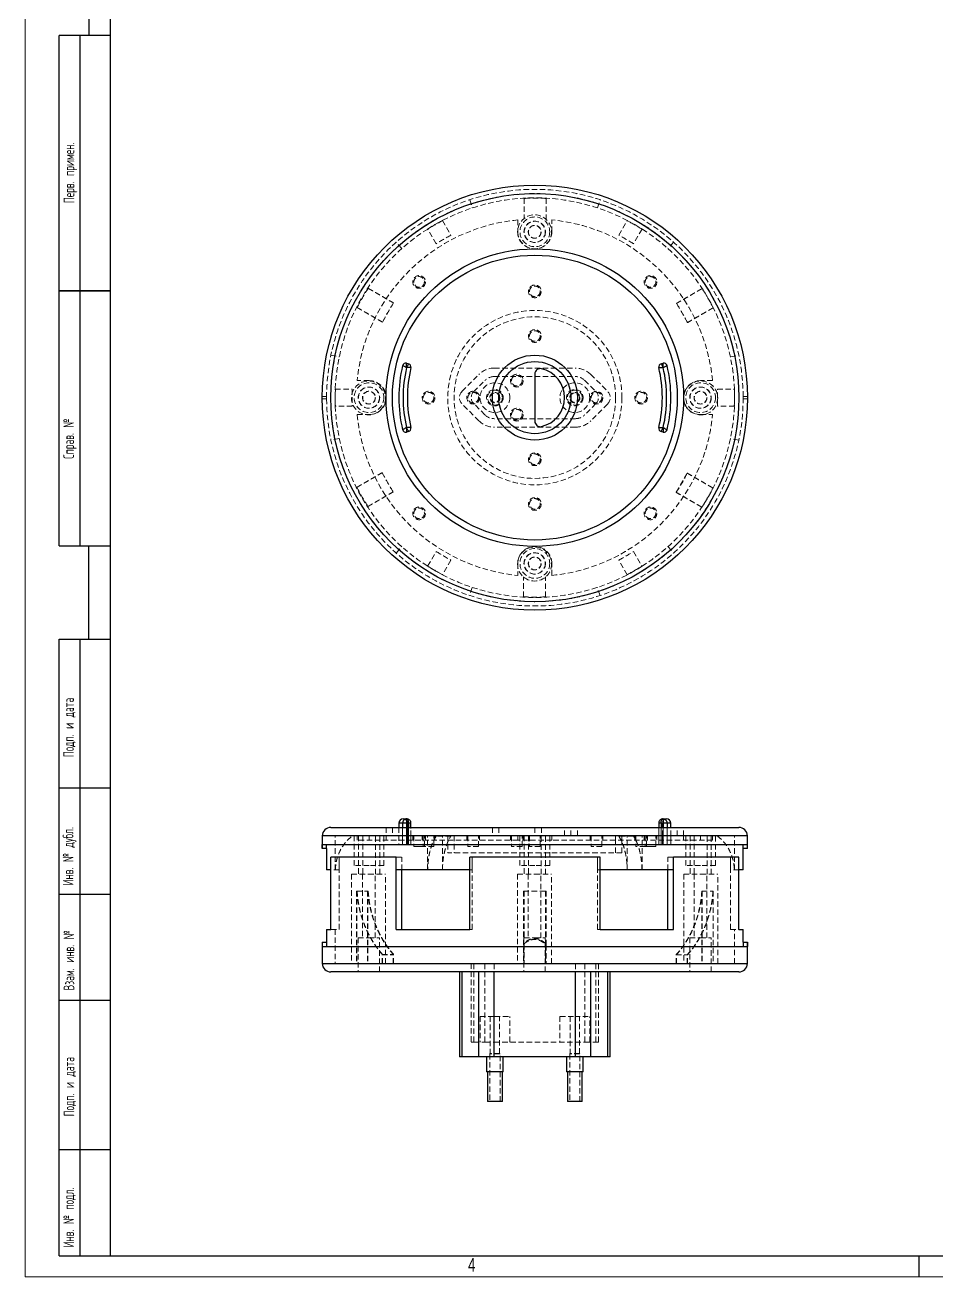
# Model space of a CAD drawing. Header units: millimetres. Extents: x 0 to 841, y 0 to 594.
# Drawn here: x 0 to 214.5, y 0 to 294.5 of the extents above; entities that cross this region are included whole.
import ezdxf

# ---------------------------------------------------------------- set-up
doc = ezdxf.new("R2010")
doc.units = ezdxf.units.MM
doc.linetypes.add('HIDDEN', pattern=[1.905, 1.27, -0.635])
doc.layers.add('ОСЕВЫЕ', color=7, linetype='Continuous')
doc.styles.add('SLDTEXTSTYLE1', font='TXT', dxfattribs={"width": 0.605, "bigfont": 'bigfont'})
doc.styles.add('SLDTEXTSTYLE4', font='TXT', dxfattribs={"width": 0.75})

msp = doc.modelspace()

# ---------------------------------------------------------------- linework, layer by layer
at = {"color": 7, "linetype": 'Continuous', "lineweight": 25}
for p, q in [((20, 589), (20, 5)), ((20, 589), (20, 5)), ((8, 172), (8, 292)), ((20, 292), (8, 292)), ((8, 172), (8, 292)), ((13, 172), (13, 292)), ((13, 172), (13, 292)), ((8, 232), (20, 232)), ((20, 232), (8, 232)), ((89.76, 214.94), (90.24, 214.81)), ((119.94, 212.42), (119.94, 201.28)), ((149.63, 214.81), (150.11, 214.94)), ((90.24, 198.89), (89.76, 198.76)), ((150.11, 198.76), (149.63, 198.89)), ((8, 172), (20, 172)), ((8, 5), (8, 150)), ((8, 150), (20, 150)), ((13, 5), (13, 150)), ((20, 115), (8, 115)), ((87.94, 106.76), (87.94, 105.76)), ((89.76, 106.76), (88.84, 106.76)), ((88.94, 107.76), (89.75, 107.76)), ((90.24, 106.76), (89.76, 106.76)), ((90.8, 105.76), (90.8, 106.76)), ((149.07, 106.76), (149.07, 105.76)), ((150.11, 106.76), (149.63, 106.76)), ((151.04, 106.76), (150.11, 106.76)), ((150.12, 107.76), (150.94, 107.76)), ((151.94, 105.76), (151.94, 106.76)), ((69.94, 103.76), (69.94, 100.76)), ((71.94, 105.76), (167.94, 105.76)), ((169.94, 100.76), (169.94, 103.76)), ((69.94, 100.76), (69.94, 101.76)), ((69.94, 101.76), (169.94, 101.76)), ((69.94, 100.76), (69.94, 100.76)), ((70.94, 100.76), (69.94, 100.76)), ((70.94, 100.76), (70.94, 101.76)), ((70.94, 100.76), (70.94, 95.76)), ((168.94, 100.76), (168.94, 101.76)), ((168.94, 95.76), (168.94, 100.76)), ((169.94, 100.76), (168.94, 100.76)), ((169.94, 100.76), (169.94, 101.76)), ((169.94, 100.76), (169.94, 100.76)), ((87.3, 98.76), (71.97, 98.76)), ((71.97, 95.76), (71.97, 98.76)), ((71.97, 81.76), (71.97, 98.76)), ((87.3, 95.76), (87.3, 98.76)), ((87.3, 81.76), (87.3, 98.76)), ((135.27, 98.76), (104.61, 98.76)), ((104.61, 95.76), (104.61, 98.76)), ((104.61, 81.76), (104.61, 98.76)), ((135.27, 95.76), (135.27, 98.76)), ((135.27, 81.76), (135.27, 98.76)), ((167.91, 98.76), (152.58, 98.76)), ((152.58, 95.76), (152.58, 98.76)), ((152.58, 81.76), (152.58, 98.76)), ((167.91, 95.76), (167.91, 98.76)), ((167.91, 81.76), (167.91, 98.76)), ((71.97, 95.76), (70.94, 95.76)), ((104.61, 95.76), (87.3, 95.76)), ((88.63, 81.76), (88.63, 95.76)), ((152.58, 95.76), (135.27, 95.76)), ((151.24, 81.76), (151.24, 95.76)), ((168.94, 95.76), (167.91, 95.76)), ((20, 90), (8, 90)), ((70.94, 81.76), (70.94, 78.76)), ((70.94, 81.76), (71.97, 81.76)), ((87.3, 81.76), (104.61, 81.76)), ((135.27, 81.76), (152.58, 81.76)), ((167.91, 81.76), (168.94, 81.76)), ((168.94, 78.76), (168.94, 81.76)), ((69.94, 78.76), (69.94, 73.76)), ((69.94, 78.76), (69.94, 78.76)), ((69.94, 78.76), (69.94, 77.76)), ((69.94, 78.76), (70.94, 78.76)), ((69.94, 77.76), (169.94, 77.76)), ((70.94, 78.76), (70.94, 77.76)), ((168.94, 78.76), (168.94, 77.76)), ((168.94, 78.76), (169.94, 78.76)), ((169.94, 73.76), (169.94, 78.76)), ((169.94, 78.76), (169.94, 77.76)), ((169.94, 78.76), (169.94, 78.76)), ((119.94, 71.76), (71.94, 71.76)), ((102.18, 71.76), (102.18, 51.76)), ((102.8, 51.76), (102.8, 71.76)), ((106.77, 51.76), (106.77, 71.76)), ((110.38, 51.76), (110.38, 71.76)), ((167.94, 71.76), (119.94, 71.76)), ((129.49, 51.76), (129.49, 71.76)), ((133.1, 51.76), (133.1, 71.76)), ((137.07, 51.76), (137.07, 71.76)), ((137.69, 51.76), (137.69, 71.76)), ((20, 65), (8, 65)), ((102.8, 51.76), (102.18, 51.76)), ((106.77, 51.76), (102.8, 51.76)), ((110.38, 51.76), (106.77, 51.76)), ((108.59, 51.76), (108.59, 48.26)), ((129.49, 51.76), (110.38, 51.76)), ((112.49, 48.26), (112.49, 51.76)), ((127.39, 51.76), (127.39, 48.26)), ((133.1, 51.76), (129.49, 51.76)), ((131.29, 48.26), (131.29, 51.76)), ((137.07, 51.76), (133.1, 51.76)), ((137.69, 51.76), (137.07, 51.76)), ((112.49, 48.26), (108.59, 48.26)), ((108.79, 48.26), (108.79, 41.26)), ((112.29, 41.26), (112.29, 48.26)), ((131.29, 48.26), (127.39, 48.26)), ((127.59, 48.26), (127.59, 41.26)), ((131.09, 41.26), (131.09, 48.26)), ((112.29, 41.26), (108.79, 41.26)), ((131.09, 41.26), (127.59, 41.26)), ((8, 30), (20, 30)), ((8, 5), (20, 5)), ((20, 5), (836, 5))]:
    msp.add_line(p, q, dxfattribs=at)
at = {"color": 7, "linetype": 'HIDDEN', "lineweight": 18}
for p, q in [((104.61, 253.39), (105.23, 251.49)), ((117.39, 253.78), (117.39, 253.71)), ((122.61, 253.77), (122.61, 253.71)), ((134.64, 251.49), (135.27, 253.39)), ((98.19, 248.52), (100.19, 245.05)), ((115.94, 248.66), (115.94, 245.85)), ((123.94, 245.85), (123.94, 248.66)), ((139.68, 245.05), (141.68, 248.52)), ((96.73, 243.05), (94.72, 246.52)), ((145.15, 246.52), (143.14, 243.05)), ((88.63, 241.9), (87.3, 243.4)), ((152.58, 243.4), (151.24, 241.9)), ((80.63, 232.62), (80.74, 232.56)), ((159.31, 232.52), (159.3, 232.51)), ((78.02, 228.11), (78.13, 228.05)), ((86.7, 229.12), (84.08, 224.61)), ((155.84, 224.5), (153.25, 229.02)), ((161.91, 228), (161.9, 227.99)), ((71.97, 216.84), (73.92, 216.44)), ((165.95, 216.44), (167.91, 216.84)), ((102.8, 208.34), (106.77, 212.31)), ((110.38, 213.8), (129.49, 213.8)), ((133.1, 212.31), (137.07, 208.34)), ((80.94, 210.85), (78.13, 210.85)), ((105.56, 208.26), (108.19, 210.89)), ((110.38, 211.8), (129.49, 211.8)), ((131.69, 210.89), (134.32, 208.26)), ((161.74, 210.85), (158.94, 210.85)), ((69.94, 207.1), (70.94, 207.1)), ((70.94, 206.6), (69.94, 206.6)), ((72.98, 208.85), (76.98, 208.85)), ((162.89, 208.85), (166.89, 208.85)), ((168.94, 207.1), (169.94, 207.1)), ((169.94, 206.6), (168.94, 206.6)), ((76.98, 204.85), (72.98, 204.85)), ((106.77, 201.39), (102.8, 205.36)), ((108.19, 202.81), (105.56, 205.44)), ((134.32, 205.44), (131.69, 202.81)), ((137.07, 205.36), (133.1, 201.39)), ((166.89, 204.85), (162.89, 204.85)), ((78.13, 202.85), (80.94, 202.85)), ((129.49, 201.9), (110.38, 201.9)), ((158.94, 202.85), (161.74, 202.85)), ((129.49, 199.9), (110.38, 199.9)), ((73.92, 197.26), (71.97, 196.86)), ((167.91, 196.86), (165.95, 197.26)), ((84.03, 189.2), (86.63, 184.68)), ((153.17, 184.58), (155.79, 189.09)), ((77.96, 185.7), (78.07, 185.76)), ((161.85, 185.59), (161.84, 185.59)), ((80.56, 181.18), (80.67, 181.24)), ((159.24, 181.08), (159.22, 181.08)), ((87.3, 170.3), (88.63, 171.8)), ((151.24, 171.8), (152.58, 170.3)), ((94.72, 167.18), (96.73, 170.65)), ((100.19, 168.65), (98.19, 165.18)), ((141.68, 165.18), (139.68, 168.65)), ((143.14, 170.65), (145.15, 167.18)), ((115.94, 167.85), (115.94, 165.04)), ((123.94, 165.04), (123.94, 167.85)), ((105.23, 162.21), (104.61, 160.31)), ((135.27, 160.31), (134.64, 162.21)), ((117.27, 159.93), (117.27, 160)), ((122.48, 159.92), (122.48, 159.98)), ((87.94, 106.76), (88.84, 106.76)), ((88.84, 106.76), (88.84, 101.76)), ((88.84, 106.76), (89.76, 106.76)), ((89.76, 106.76), (89.76, 101.76)), ((89.76, 106.76), (90.24, 106.76)), ((90.78, 106.76), (89.94, 106.76)), ((89.94, 106.76), (89.94, 101.76)), ((90.24, 106.76), (90.24, 101.76)), ((90.24, 106.76), (90.8, 106.76)), ((90.78, 106.76), (90.78, 101.76)), ((90.78, 106.76), (90.8, 106.76)), ((149.63, 106.76), (149.07, 106.76)), ((149.07, 106.76), (149.09, 106.76)), ((149.09, 106.76), (149.09, 101.76)), ((149.09, 106.76), (149.94, 106.76)), ((149.63, 106.76), (149.63, 101.76)), ((149.63, 106.76), (150.11, 106.76)), ((149.94, 101.76), (149.94, 106.76)), ((150.11, 106.76), (151.04, 106.76)), ((150.11, 106.76), (150.11, 101.76)), ((151.04, 106.76), (151.04, 101.76)), ((151.04, 106.76), (151.94, 106.76)), ((69.94, 103.76), (72.98, 103.76)), ((94.72, 103.76), (72.98, 103.76)), ((72.98, 95.76), (72.98, 103.76)), ((76.94, 103.76), (76.94, 103.72)), ((76.98, 103.72), (76.94, 103.72)), ((76.98, 103.72), (76.98, 103.76)), ((77.44, 103.76), (77.44, 96.76)), ((78.13, 103.76), (78.13, 102.76)), ((78.44, 103.76), (78.44, 96.76)), ((78.44, 103.76), (78.44, 94.76)), ((79.44, 103.76), (79.44, 94.76)), ((80.94, 103.76), (80.94, 102.76)), ((82.44, 94.76), (82.44, 103.76)), ((83.44, 96.76), (83.44, 103.76)), ((83.44, 94.76), (83.44, 103.76)), ((84.44, 96.76), (84.44, 103.76)), ((84.94, 105.76), (84.94, 103.76)), ((84.94, 105.76), (84.94, 103.76)), ((84.94, 102.76), (84.94, 103.76)), ((86.44, 105.76), (86.44, 103.76)), ((86.44, 105.76), (86.44, 103.76)), ((87.94, 105.76), (87.94, 101.76)), ((87.94, 105.76), (87.94, 103.76)), ((87.94, 103.76), (87.94, 102.76)), ((88.84, 103.76), (88.84, 105.76)), ((88.84, 105.76), (88.84, 101.76)), ((88.84, 102.76), (88.84, 103.76)), ((89.76, 103.76), (89.76, 105.76)), ((89.76, 105.76), (89.76, 101.76)), ((89.76, 102.76), (89.76, 103.76)), ((89.94, 105.76), (89.94, 103.76)), ((89.94, 103.76), (89.94, 102.76)), ((90.24, 103.76), (90.24, 105.76)), ((90.24, 105.76), (90.24, 101.76)), ((90.24, 102.76), (90.24, 103.76)), ((90.78, 103.76), (90.78, 105.76)), ((90.78, 102.76), (90.78, 103.76)), ((90.8, 101.76), (90.8, 105.76)), ((90.8, 103.76), (90.8, 105.76)), ((90.8, 102.76), (90.8, 103.76)), ((91.21, 103.76), (91.21, 102.76)), ((91.46, 103.76), (91.46, 101.26)), ((93.44, 103.76), (93.44, 102.76)), ((93.69, 103.76), (93.69, 101.26)), ((93.96, 101.26), (93.96, 103.76)), ((94.21, 102.76), (94.21, 103.76)), ((94.72, 103.76), (96.73, 103.76)), ((94.72, 95.76), (94.72, 103.76)), ((96.19, 101.26), (96.19, 103.76)), ((96.44, 102.76), (96.44, 103.76)), ((96.73, 103.72), (96.73, 103.76)), ((96.73, 103.76), (98.19, 103.76)), ((100.19, 103.72), (96.73, 103.72)), ((141.68, 103.76), (98.19, 103.76)), ((98.19, 95.76), (98.19, 103.76)), ((99.44, 103.76), (99.44, 99.76)), ((99.44, 103.76), (99.44, 102.76)), ((100.19, 103.72), (100.19, 103.76)), ((100.94, 103.76), (100.94, 99.76)), ((100.94, 103.76), (100.94, 102.76)), ((103.94, 103.76), (103.94, 102.76)), ((104.19, 103.76), (104.19, 101.26)), ((106.69, 101.26), (106.69, 103.76)), ((106.94, 102.76), (106.94, 103.76)), ((109.94, 105.76), (109.94, 103.76)), ((109.94, 105.76), (109.94, 103.76)), ((111.45, 105.76), (111.45, 103.76)), ((111.45, 105.76), (111.45, 103.76)), ((114.19, 103.76), (114.19, 102.76)), ((114.44, 103.76), (114.44, 101.26)), ((115.94, 103.76), (115.94, 102.76)), ((116.44, 103.76), (116.44, 96.76)), ((116.94, 101.26), (116.94, 103.76)), ((117.19, 102.76), (117.19, 103.76)), ((117.44, 103.76), (117.44, 96.76)), ((117.44, 103.76), (117.44, 94.76)), ((118.44, 103.76), (118.44, 94.76)), ((118.69, 103.76), (118.69, 101.26)), ((119.94, 105.76), (119.94, 103.76)), ((121.19, 101.26), (121.19, 103.76)), ((121.44, 94.76), (121.44, 103.76)), ((121.48, 105.76), (121.48, 103.76)), ((122.44, 96.76), (122.44, 103.76)), ((122.44, 94.76), (122.44, 103.76)), ((123.44, 96.76), (123.44, 103.76)), ((123.94, 103.76), (123.94, 102.76)), ((126.91, 103.76), (126.91, 105.76)), ((126.91, 103.76), (126.91, 105.76)), ((128.43, 103.76), (128.43, 105.76)), ((128.43, 103.76), (128.43, 105.76)), ((129.94, 103.76), (129.94, 105.76)), ((129.94, 103.76), (129.94, 105.76)), ((132.94, 103.76), (132.94, 102.76)), ((133.19, 103.76), (133.19, 101.26)), ((135.69, 101.26), (135.69, 103.76)), ((135.94, 102.76), (135.94, 103.76)), ((138.94, 99.76), (138.94, 103.76)), ((138.94, 102.76), (138.94, 103.76)), ((139.68, 103.72), (139.68, 103.76)), ((143.14, 103.72), (139.68, 103.72)), ((140.44, 99.76), (140.44, 103.76)), ((140.44, 102.76), (140.44, 103.76)), ((141.68, 95.76), (141.68, 103.76)), ((141.68, 103.76), (143.14, 103.76)), ((143.14, 103.76), (145.15, 103.76)), ((143.14, 103.72), (143.14, 103.76)), ((143.44, 103.76), (143.44, 102.76)), ((143.69, 103.76), (143.69, 101.26)), ((145.15, 95.76), (145.15, 103.76)), ((166.89, 103.76), (145.15, 103.76)), ((145.66, 103.76), (145.66, 102.76)), ((145.91, 103.76), (145.91, 101.26)), ((146.19, 101.26), (146.19, 103.76)), ((146.44, 102.76), (146.44, 103.76)), ((148.41, 101.26), (148.41, 103.76)), ((148.66, 102.76), (148.66, 103.76)), ((149.07, 105.76), (149.07, 101.76)), ((149.07, 105.76), (149.07, 103.76)), ((149.07, 103.76), (149.07, 102.76)), ((149.09, 103.76), (149.09, 105.76)), ((149.09, 102.76), (149.09, 103.76)), ((149.63, 103.76), (149.63, 105.76)), ((149.63, 105.76), (149.63, 101.76)), ((149.63, 102.76), (149.63, 103.76)), ((149.94, 103.76), (149.94, 105.76)), ((149.94, 102.76), (149.94, 103.76)), ((150.11, 103.76), (150.11, 105.76)), ((150.11, 105.76), (150.11, 101.76)), ((150.11, 102.76), (150.11, 103.76)), ((151.04, 103.76), (151.04, 105.76)), ((151.04, 105.76), (151.04, 101.76)), ((151.04, 102.76), (151.04, 103.76)), ((151.94, 101.76), (151.94, 105.76)), ((151.94, 103.76), (151.94, 105.76)), ((151.94, 102.76), (151.94, 103.76)), ((153.44, 103.76), (153.44, 105.76)), ((153.44, 103.76), (153.44, 105.76)), ((154.94, 103.76), (154.94, 105.76)), ((154.94, 103.76), (154.94, 105.76)), ((154.94, 103.76), (154.94, 102.76)), ((155.44, 103.76), (155.44, 96.76)), ((156.44, 103.76), (156.44, 96.76)), ((156.44, 103.76), (156.44, 94.76)), ((157.44, 103.76), (157.44, 94.76)), ((158.94, 103.76), (158.94, 102.76)), ((160.44, 94.76), (160.44, 103.76)), ((161.44, 96.76), (161.44, 103.76)), ((161.44, 94.76), (161.44, 103.76)), ((161.74, 103.76), (161.74, 102.76)), ((162.44, 96.76), (162.44, 103.76)), ((162.89, 103.72), (162.89, 103.76)), ((162.94, 103.72), (162.89, 103.72)), ((162.94, 103.72), (162.94, 103.76)), ((166.89, 95.76), (166.89, 103.76)), ((166.89, 103.76), (169.94, 103.76)), ((115.94, 102.76), (78.13, 102.76)), ((92.71, 101.26), (91.46, 101.26)), ((93.96, 101.26), (92.71, 101.26)), ((96.19, 101.26), (93.96, 101.26)), ((106.69, 101.26), (104.19, 101.26)), ((116.94, 101.26), (114.44, 101.26)), ((123.94, 102.76), (115.94, 102.76)), ((121.19, 101.26), (118.69, 101.26)), ((161.74, 102.76), (123.94, 102.76)), ((135.69, 101.26), (133.19, 101.26)), ((145.91, 101.26), (143.69, 101.26)), ((147.16, 101.26), (145.91, 101.26)), ((148.41, 101.26), (147.16, 101.26)), ((73.92, 95.76), (73.92, 98.76)), ((73.92, 81.76), (73.92, 98.76)), ((87.3, 98.76), (88.63, 98.76)), ((88.63, 95.76), (88.63, 98.76)), ((140.44, 99.76), (99.44, 99.76)), ((105.23, 95.76), (105.23, 98.76)), ((105.23, 81.76), (105.23, 98.76)), ((134.64, 95.76), (134.64, 98.76)), ((134.64, 81.76), (134.64, 98.76)), ((151.24, 98.76), (152.58, 98.76)), ((151.24, 95.76), (151.24, 98.76)), ((165.95, 95.76), (165.95, 98.76)), ((165.95, 81.76), (165.95, 98.76)), ((73.92, 95.76), (71.97, 95.76)), ((76.81, 94.76), (80.81, 94.76)), ((76.81, 94.76), (76.81, 73.76)), ((80.94, 96.76), (77.44, 96.76)), ((79.38, 94.76), (79.38, 79.76)), ((80.81, 94.76), (84.81, 94.76)), ((84.44, 96.76), (80.94, 96.76)), ((82.38, 79.76), (82.38, 94.76)), ((84.81, 73.76), (84.81, 94.76)), ((105.23, 95.76), (104.61, 95.76)), ((115.88, 94.76), (119.88, 94.76)), ((115.88, 94.76), (115.88, 73.76)), ((119.94, 96.76), (116.44, 96.76)), ((118.38, 94.76), (118.38, 79.76)), ((119.88, 94.76), (123.88, 94.76)), ((123.44, 96.76), (119.94, 96.76)), ((121.38, 79.76), (121.38, 94.76)), ((123.88, 73.76), (123.88, 94.76)), ((135.27, 95.76), (134.64, 95.76)), ((154.95, 94.76), (158.95, 94.76)), ((154.95, 94.76), (154.95, 73.76)), ((158.94, 96.76), (155.44, 96.76)), ((157.38, 94.76), (157.38, 79.76)), ((162.44, 96.76), (158.94, 96.76)), ((158.95, 94.76), (162.95, 94.76)), ((160.38, 79.76), (160.38, 94.76)), ((162.95, 73.76), (162.95, 94.76)), ((167.91, 95.76), (165.95, 95.76)), ((77.96, 90.76), (80.56, 90.76)), ((77.96, 90.76), (77.96, 73.76)), ((78.02, 90.76), (78.02, 73.76)), ((80.56, 90.76), (80.56, 73.76)), ((80.56, 90.76), (80.67, 90.76)), ((80.63, 90.76), (80.63, 73.76)), ((80.67, 90.76), (80.74, 90.76)), ((117.27, 90.76), (122.48, 90.76)), ((117.27, 90.76), (117.27, 73.76)), ((122.48, 90.76), (122.48, 73.76)), ((122.48, 90.76), (122.61, 90.76)), ((159.24, 90.76), (159.22, 90.76)), ((159.24, 90.76), (159.24, 73.76)), ((159.24, 90.76), (161.85, 90.76)), ((159.31, 90.76), (159.31, 73.76)), ((161.85, 90.76), (161.85, 73.76)), ((161.85, 90.76), (161.9, 90.76)), ((161.91, 90.76), (161.9, 90.76)), ((161.91, 90.76), (161.91, 73.76)), ((71.97, 81.76), (73.92, 81.76)), ((72.94, 81.76), (72.94, 73.76)), ((78.38, 79.76), (80.88, 79.76)), ((78.38, 79.76), (78.38, 71.76)), ((80.88, 79.76), (83.38, 79.76)), ((83.38, 71.76), (83.38, 79.76)), ((104.61, 81.76), (105.23, 81.76)), ((117.38, 79.76), (119.88, 79.76)), ((117.38, 79.76), (117.38, 71.76)), ((119.88, 79.76), (122.38, 79.76)), ((122.38, 71.76), (122.38, 79.76)), ((134.64, 81.76), (135.27, 81.76)), ((156.38, 79.76), (158.88, 79.76)), ((156.38, 79.76), (156.38, 71.76)), ((158.88, 79.76), (161.38, 79.76)), ((161.38, 71.76), (161.38, 79.76)), ((165.95, 81.76), (167.91, 81.76)), ((166.94, 73.76), (166.94, 81.76)), ((117.39, 78.32), (117.39, 73.76)), ((122.61, 78.06), (122.61, 73.76)), ((72.94, 73.76), (69.94, 73.76)), ((72.94, 73.76), (77.96, 73.76)), ((77.96, 73.76), (80.56, 73.76)), ((80.56, 73.76), (117.27, 73.76)), ((84.03, 75.89), (84.03, 75.76)), ((84.03, 73.76), (84.03, 75.76)), ((84.03, 75.76), (86.63, 75.76)), ((84.08, 75.89), (84.08, 75.76)), ((84.08, 73.76), (84.08, 75.76)), ((86.63, 75.89), (86.63, 75.76)), ((86.63, 73.76), (86.63, 75.76)), ((86.7, 75.76), (86.63, 75.76)), ((86.7, 75.89), (86.7, 75.76)), ((86.7, 73.76), (86.7, 75.76)), ((104.97, 73.76), (104.97, 55.26)), ((105.56, 55.26), (105.56, 73.76)), ((108.19, 55.26), (108.19, 73.76)), ((110.38, 55.26), (110.38, 73.76)), ((117.27, 73.76), (122.48, 73.76)), ((122.48, 73.76), (159.24, 73.76)), ((129.49, 55.26), (129.49, 73.76)), ((131.69, 55.26), (131.69, 73.76)), ((134.32, 55.26), (134.32, 73.76)), ((134.9, 55.26), (134.9, 73.76)), ((153.17, 75.79), (153.17, 75.76)), ((153.17, 73.76), (153.17, 75.76)), ((153.17, 75.76), (155.79, 75.76)), ((153.25, 75.79), (153.25, 75.76)), ((153.25, 73.76), (153.25, 75.76)), ((155.79, 75.78), (155.79, 75.76)), ((155.79, 73.76), (155.79, 75.76)), ((155.84, 75.76), (155.79, 75.76)), ((155.84, 75.78), (155.84, 75.76)), ((155.84, 73.76), (155.84, 75.76)), ((159.24, 73.76), (161.85, 73.76)), ((161.85, 73.76), (166.94, 73.76)), ((169.94, 73.76), (166.94, 73.76)), ((102.8, 51.76), (102.8, 71.76)), ((106.77, 51.76), (106.77, 71.76)), ((110.38, 51.76), (110.38, 71.76)), ((129.49, 51.76), (129.49, 71.76)), ((133.1, 51.76), (133.1, 71.76)), ((137.07, 51.76), (137.07, 71.76)), ((107.04, 61.26), (110.54, 61.26)), ((107.04, 61.26), (107.04, 55.26)), ((109.44, 61.26), (109.44, 52.56)), ((110.54, 61.26), (114.04, 61.26)), ((111.64, 52.56), (111.64, 61.26)), ((114.04, 55.26), (114.04, 61.26)), ((125.84, 61.26), (129.34, 61.26)), ((125.84, 61.26), (125.84, 55.26)), ((128.24, 61.26), (128.24, 52.56)), ((129.34, 61.26), (132.84, 61.26)), ((130.44, 52.56), (130.44, 61.26)), ((132.84, 55.26), (132.84, 61.26)), ((104.97, 55.26), (105.56, 55.26)), ((105.56, 55.26), (108.19, 55.26)), ((108.19, 55.26), (110.38, 55.26)), ((110.38, 55.26), (129.49, 55.26)), ((129.49, 55.26), (131.69, 55.26)), ((131.69, 55.26), (134.32, 55.26)), ((134.32, 55.26), (134.9, 55.26)), ((109.44, 52.56), (109.34, 52.46)), ((111.74, 52.46), (109.34, 52.46)), ((109.34, 52.46), (109.34, 41.26)), ((111.64, 52.56), (109.44, 52.56)), ((111.74, 52.46), (111.64, 52.56)), ((111.74, 41.26), (111.74, 52.46)), ((128.24, 52.56), (128.14, 52.46)), ((130.54, 52.46), (128.14, 52.46)), ((128.14, 52.46), (128.14, 41.26)), ((130.44, 52.56), (128.24, 52.56)), ((130.54, 52.46), (130.44, 52.56)), ((130.54, 41.26), (130.54, 52.46))]:
    msp.add_line(p, q, dxfattribs=at)
at = {"color": 8, "linetype": 'Continuous', "lineweight": 25}
for p, q in [((88.84, 106.76), (87.94, 106.76)), ((88.84, 106.76), (88.84, 105.76)), ((89.76, 106.76), (89.76, 105.76)), ((90.24, 106.76), (90.24, 105.76)), ((90.8, 106.76), (90.24, 106.76)), ((149.63, 106.76), (149.07, 106.76)), ((149.63, 106.76), (149.63, 105.76)), ((150.11, 106.76), (150.11, 105.76)), ((151.04, 106.76), (151.04, 105.76)), ((151.94, 106.76), (151.04, 106.76)), ((169.94, 103.76), (69.94, 103.76)), ((69.94, 73.76), (119.94, 73.76)), ((119.94, 73.76), (169.94, 73.76))]:
    msp.add_line(p, q, dxfattribs=at)
at = {"color": 7, "linetype": 'HIDDEN', "lineweight": 18, "flags": 128}
for points in [[(94.72, 246.52), (96.44, 247.55), (98.19, 248.52)], [(141.68, 248.52), (143.44, 247.55), (145.15, 246.52)], [(72.98, 204.85), (72.94, 206.85), (72.98, 208.85)], [(166.89, 208.85), (166.94, 206.85), (166.89, 204.85)], [(98.19, 165.18), (96.44, 166.15), (94.72, 167.18)], [(145.15, 167.18), (143.44, 166.15), (141.68, 165.18)]]:
    msp.add_lwpolyline(points, dxfattribs=at)
at = {"color": 7, "linetype": 'Continuous', "lineweight": 25}
for radius in [50, 48, 35, 33.5, 10, 8.49]:
    msp.add_circle((119.94, 206.85), radius, dxfattribs=at)
at = {"color": 7, "linetype": 'HIDDEN', "lineweight": 18}
for centre, radius in [((119.94, 206.85), 48), ((119.88, 245.85), 4), ((119.94, 245.85), 3.5), ((119.88, 245.85), 2.5), ((119.94, 245.85), 2.5), ((119.88, 245.85), 1.5), ((119.94, 245.85), 1.5), ((92.71, 234.07), 1.5), ((92.71, 234.07), 1.25), ((119.94, 231.85), 1.5), ((119.94, 231.85), 1.25), ((147.16, 234.07), 1.5), ((147.16, 234.07), 1.25), ((119.94, 206.85), 20.5), ((119.94, 206.85), 19), ((119.94, 221.35), 1.5), ((119.94, 221.35), 1.25), ((115.69, 210.85), 1.5), ((115.69, 210.85), 1.25), ((80.81, 206.78), 4), ((80.94, 206.85), 3.5), ((80.88, 206.85), 2.5), ((80.94, 206.85), 2.5), ((110.54, 206.85), 3.5), ((129.34, 206.85), 3.5), ((158.95, 206.78), 4), ((158.94, 206.85), 3.5), ((158.88, 206.85), 2.5), ((158.94, 206.85), 2.5), ((80.88, 206.85), 1.5), ((80.94, 206.85), 1.5), ((94.94, 206.85), 1.5), ((94.94, 206.85), 1.25), ((105.44, 206.85), 1.5), ((105.44, 206.85), 1.25), ((110.54, 206.85), 1.95), ((110.54, 206.85), 1.75), ((110.54, 206.85), 1.2), ((110.54, 206.85), 1.1), ((129.34, 206.85), 1.95), ((129.34, 206.85), 1.75), ((129.34, 206.85), 1.2), ((129.34, 206.85), 1.1), ((134.44, 206.85), 1.5), ((134.44, 206.85), 1.25), ((144.94, 206.85), 1.5), ((144.94, 206.85), 1.25), ((158.88, 206.85), 1.5), ((158.94, 206.85), 1.5), ((115.69, 202.85), 1.5), ((115.69, 202.85), 1.25), ((119.94, 192.35), 1.5), ((119.94, 192.35), 1.25), ((119.94, 181.85), 1.5), ((119.94, 181.85), 1.25), ((92.71, 179.63), 1.5), ((92.71, 179.63), 1.25), ((147.16, 179.63), 1.5), ((147.16, 179.63), 1.25), ((119.88, 167.71), 4), ((119.94, 167.85), 3.5), ((119.88, 167.85), 2.5), ((119.94, 167.85), 2.5), ((119.88, 167.85), 1.5), ((119.94, 167.85), 1.5)]:
    msp.add_circle(centre, radius, dxfattribs=at)
for centre, radius, start, end in [((119.94, 206.85), 49, 0.2923, 179.7077), ((119.94, 206.85), 47, 62.4389, 117.5611), ((120, 206.85), 46.93, 86.8164, 93.1836), ((119.94, 206.85), 42, 95.465, 174.535), ((119.94, 206.85), 46.96, 117.5589, 122.4411), ((119.94, 206.85), 42, 5.465, 84.535), ((119.94, 206.85), 46.96, 57.5589, 62.4411), ((119.94, 206.85), 47, 122.4389, 177.5611), ((119.94, 206.85), 43, 117.3341, 122.6659), ((119.94, 245.85), 4, 180, 0), ((119.94, 206.85), 43, 57.3341, 62.6659), ((119.94, 206.85), 47, 2.4389, 57.5611), ((120, 206.85), 46.93, 146.7772, 153.1444), ((120, 206.85), 46.93, 26.7772, 33.1444), ((119.94, 206.85), 40.01, 26.1731, 33.643), ((110.38, 208.7), 5.1, 90, 135), ((129.49, 208.7), 5.1, 45, 90), ((80.94, 206.85), 4, 270, 90), ((110.38, 208.7), 3.1, 90, 135), ((129.49, 208.7), 3.1, 45, 90), ((158.94, 206.85), 4, 90, 270), ((119.94, 206.85), 49, 179.7077, 180.2923), ((119.94, 206.85), 49, 180.2923, 359.7077), ((119.94, 206.85), 46.96, 177.5589, 182.4411), ((119.94, 206.85), 43, 177.3341, 182.6659), ((104.29, 206.85), 2.1, 135, 225), ((135.59, 206.85), 2.1, 315, 45), ((119.94, 206.85), 43, 357.3341, 2.6659), ((119.94, 206.85), 46.96, 357.5589, 2.4411), ((119.94, 206.85), 49, 359.7077, 0.2923), ((119.94, 206.85), 47, 182.4389, 237.5611), ((119.94, 206.85), 47, 302.4389, 357.5611), ((119.94, 206.85), 42, 185.465, 264.535), ((110.38, 205), 5.1, 225, 270), ((110.38, 205), 3.1, 225, 270), ((119.94, 206.85), 42, 275.465, 354.535), ((129.49, 205), 3.1, 270, 315), ((129.49, 205), 5.1, 270, 315), ((119.94, 206.85), 40.01, 326.1731, 333.643), ((120, 206.85), 46.93, 206.6988, 213.066), ((120, 206.85), 46.93, 326.6988, 333.066), ((119.94, 167.85), 4, 0, 180), ((119.94, 206.85), 43, 237.3341, 242.6659), ((119.94, 206.85), 43, 297.3341, 302.6659), ((119.94, 206.85), 46.96, 237.5589, 242.4411), ((119.94, 206.85), 47, 242.4389, 297.5611), ((119.94, 206.85), 46.96, 297.5589, 302.4411), ((120, 206.85), 46.93, 266.6596, 273.0268), ((88.94, 106.76), 1, 0, 90), ((150.94, 106.76), 1, 90, 180)]:
    msp.add_arc(centre, radius, start, end, dxfattribs=at)
at = {"color": 7, "linetype": 'Continuous', "lineweight": 25}
for centre, radius, start, end in [((119.94, 206.85), 32, 166.3752, 193.6248), ((89.57, 214.21), 0.75, 75, 166.3752), ((119.94, 206.85), 31, 166.8486, 193.1514), ((119.94, 206.85), 30, 166.3976, 193.6024), ((90.05, 214.08), 0.75, 346.3976, 75), ((121.2, 212.42), 1.26, 77.2182, 180), ((119.94, 206.85), 6.97, 282.7818, 77.2182), ((149.82, 214.08), 0.75, 105, 193.6024), ((119.94, 206.85), 30, 346.3976, 13.6024), ((150.31, 214.21), 0.75, 13.6248, 105), ((119.94, 206.85), 31, 346.8486, 13.1514), ((119.94, 206.85), 32, 346.3752, 13.6248), ((121.2, 201.28), 1.26, 180, 282.7818), ((89.57, 199.49), 0.75, 193.6248, 285), ((90.05, 199.62), 0.75, 285, 13.6024), ((149.82, 199.62), 0.75, 166.3976, 255), ((150.31, 199.49), 0.75, 255, 346.3752), ((88.94, 106.76), 1, 90, 180), ((150.94, 106.76), 1, 0, 90), ((71.94, 103.76), 2, 90, 180), ((167.94, 103.76), 2, 0, 90), ((71.94, 73.76), 2, 180, 270), ((167.94, 73.76), 2, 270, 0)]:
    msp.add_arc(centre, radius, start, end, dxfattribs=at)
at = {"color": 7, "linetype": 'HIDDEN', "lineweight": 18}
for centre, major_axis in [((106.97, 206.85), (2, 0)), ((132.9, 206.85), (-2, 0))]:
    msp.add_ellipse(centre, major_axis=major_axis, ratio=0.998783, start_param=2.356803, end_param=3.926382, dxfattribs=at)
for points, knots in [([(117.39, 253.71), (117.39, 253.63), (117.39, 253.48), (117.39, 253), (117.39, 252.38), (117.39, 251.56), (117.39, 250.47), (117.39, 249.48), (117.39, 248.99)], [0, 0, 0, 0, 0.167852, 0.337348, 0.480634, 0.624934, 0.811339, 1, 1, 1, 1]), ([(122.61, 253.71), (122.61, 253.64), (122.61, 253.53), (122.61, 253.19), (122.61, 252.78), (122.61, 252.26), (122.61, 251.48), (122.61, 250.39), (122.61, 249.32), (122.61, 248.78)], [0, 0, 0, 0, 0.145857, 0.260755, 0.375652, 0.492802, 0.609952, 0.803642, 1, 1, 1, 1]), ([(80.74, 232.56), (80.79, 232.53), (80.9, 232.47), (81.23, 232.28), (81.7, 232.01), (82.3, 231.66), (83.03, 231.24), (83.88, 230.75), (84.87, 230.18), (85.82, 229.63), (86.46, 229.26), (86.7, 229.12)], [0, 0, 0, 0, 0.114579, 0.229159, 0.347068, 0.464977, 0.579559, 0.694141, 0.812048, 0.929955, 1, 1, 1, 1]), ([(159.25, 232.48), (159.21, 232.46), (159.11, 232.41), (158.8, 232.23), (158.34, 231.96), (157.73, 231.61), (157, 231.19), (156.15, 230.69), (155.17, 230.13), (154.19, 229.56), (153.51, 229.17), (153.25, 229.02)], [0, 0, 0, 0, 0.0878517, 0.2047254, 0.3249958, 0.445266, 0.5621424, 0.6790189, 0.7992865, 0.9195556, 1, 1, 1, 1]), ([(78.13, 228.05), (78.18, 228.02), (78.29, 227.96), (78.62, 227.77), (79.09, 227.5), (79.69, 227.15), (80.42, 226.73), (81.28, 226.23), (82.26, 225.67), (83.21, 225.12), (83.85, 224.75), (84.08, 224.61)], [0, 0, 0, 0, 0.114628, 0.229257, 0.347217, 0.465176, 0.579807, 0.694439, 0.812396, 0.930354, 1, 1, 1, 1]), ([(86.7, 229.12), (86.23, 228.39), (85.28, 226.93), (84.48, 225.39), (84.08, 224.61)], [0, 0, 0, 0, 0.498937, 1, 1, 1, 1]), ([(155.84, 224.5), (155.45, 225.27), (154.66, 226.82), (153.72, 228.28), (153.25, 229.02)], [0, 0, 0, 0, 0.498937, 1, 1, 1, 1]), ([(161.85, 227.97), (161.81, 227.94), (161.72, 227.89), (161.41, 227.71), (160.94, 227.44), (160.34, 227.09), (159.61, 226.67), (158.75, 226.18), (157.77, 225.61), (156.79, 225.04), (156.12, 224.65), (155.84, 224.5)], [0, 0, 0, 0, 0.087813, 0.204636, 0.324854, 0.445072, 0.561898, 0.678724, 0.79894, 0.919156, 1, 1, 1, 1]), ([(78.07, 185.76), (78.12, 185.79), (78.23, 185.85), (78.56, 186.05), (79.03, 186.32), (79.64, 186.67), (80.37, 187.09), (81.22, 187.58), (82.2, 188.15), (83.15, 188.7), (83.79, 189.06), (84.03, 189.2)], [0, 0, 0, 0, 0.114611, 0.229222, 0.347164, 0.465106, 0.57972, 0.694333, 0.812273, 0.930212, 1, 1, 1, 1]), ([(84.03, 189.2), (84.42, 188.43), (85.22, 186.88), (86.16, 185.42), (86.63, 184.68)], [0, 0, 0, 0, 0.498936, 1, 1, 1, 1]), ([(153.17, 184.58), (153.65, 185.3), (154.59, 186.77), (155.39, 188.31), (155.79, 189.09)], [0, 0, 0, 0, 0.498936, 1, 1, 1, 1]), ([(161.79, 185.62), (161.75, 185.64), (161.66, 185.7), (161.35, 185.88), (160.88, 186.14), (160.28, 186.49), (159.55, 186.92), (158.69, 187.41), (157.71, 187.98), (156.73, 188.54), (156.06, 188.93), (155.79, 189.09)], [0, 0, 0, 0, 0.087829, 0.204671, 0.32491, 0.445148, 0.561993, 0.678838, 0.799074, 0.91931, 1, 1, 1, 1]), ([(80.67, 181.24), (80.72, 181.27), (80.83, 181.33), (81.16, 181.53), (81.63, 181.8), (82.23, 182.15), (82.96, 182.57), (83.81, 183.06), (84.8, 183.63), (85.75, 184.18), (86.39, 184.55), (86.63, 184.68)], [0, 0, 0, 0, 0.114598, 0.229196, 0.347125, 0.465054, 0.579655, 0.694255, 0.812182, 0.930109, 1, 1, 1, 1]), ([(159.18, 181.11), (159.14, 181.13), (159.04, 181.19), (158.73, 181.37), (158.27, 181.63), (157.66, 181.98), (156.93, 182.41), (156.08, 182.9), (155.1, 183.47), (154.12, 184.03), (153.44, 184.42), (153.17, 184.58)], [0, 0, 0, 0, 0.087838, 0.204694, 0.324946, 0.445197, 0.562055, 0.678914, 0.799164, 0.919412, 1, 1, 1, 1]), ([(117.27, 160), (117.27, 160.08), (117.27, 160.24), (117.27, 160.76), (117.27, 161.39), (117.27, 162.17), (117.27, 163.22), (117.27, 164.2), (117.27, 164.68)], [0, 0, 0, 0, 0.18104, 0.36413, 0.495573, 0.627793, 0.812804, 1, 1, 1, 1]), ([(122.48, 159.98), (122.48, 160.02), (122.48, 160.1), (122.48, 160.36), (122.48, 160.78), (122.48, 161.35), (122.48, 162.15), (122.48, 163.21), (122.48, 164.18), (122.48, 164.67)], [0, 0, 0, 0, 0.086558, 0.220183, 0.353809, 0.490811, 0.627813, 0.812813, 1, 1, 1, 1]), ([(89.75, 107.76), (89.75, 107.76), (89.69, 107.76), (89.59, 107.75), (89.37, 107.68), (89.13, 107.53), (88.95, 107.27), (88.85, 107.02), (88.84, 106.85), (88.84, 106.76)], [0, 0, 0, 0, 0.004072, 0.116233, 0.22534, 0.479426, 0.680288, 0.83527, 1, 1, 1, 1]), ([(90.78, 106.76), (90.77, 106.85), (90.76, 107.02), (90.64, 107.28), (90.43, 107.54), (90.12, 107.72), (89.87, 107.76), (89.75, 107.76), (89.75, 107.76)], [0, 0, 0, 0, 0.167796, 0.326189, 0.529514, 0.782556, 0.995914, 1, 1, 1, 1]), ([(89.75, 107.76), (89.75, 107.76), (89.75, 107.76), (89.75, 107.72), (89.76, 107.53), (89.76, 107.27), (89.76, 107.02), (89.76, 106.85), (89.76, 106.76)], [0, 0, 0, 0, 0.004078, 0.224774, 0.478989, 0.679977, 0.835095, 1, 1, 1, 1]), ([(90.24, 106.76), (90.24, 106.85), (90.23, 107.02), (90.18, 107.28), (90.08, 107.54), (89.92, 107.72), (89.8, 107.76), (89.75, 107.76), (89.75, 107.76)], [0, 0, 0, 0, 0.167751, 0.326124, 0.529475, 0.782572, 0.995913, 1, 1, 1, 1]), ([(149.09, 106.76), (149.1, 106.85), (149.12, 107.02), (149.23, 107.28), (149.44, 107.54), (149.76, 107.72), (150.01, 107.76), (150.12, 107.76), (150.12, 107.76)], [0, 0, 0, 0, 0.167796, 0.326191, 0.529513, 0.782561, 0.995914, 1, 1, 1, 1]), ([(149.63, 106.76), (149.63, 106.85), (149.64, 107.02), (149.69, 107.28), (149.8, 107.54), (149.95, 107.72), (150.07, 107.76), (150.12, 107.76), (150.12, 107.76)], [0, 0, 0, 0, 0.167751, 0.326125, 0.529475, 0.782574, 0.995915, 1, 1, 1, 1]), ([(150.12, 107.76), (150.12, 107.76), (150.12, 107.76), (150.12, 107.72), (150.12, 107.53), (150.11, 107.27), (150.11, 107.02), (150.11, 106.85), (150.11, 106.76)], [0, 0, 0, 0, 0.004078, 0.224773, 0.478989, 0.679977, 0.835095, 1, 1, 1, 1]), ([(150.12, 107.76), (150.12, 107.76), (150.18, 107.76), (150.29, 107.75), (150.5, 107.68), (150.74, 107.53), (150.92, 107.27), (151.02, 107.02), (151.03, 106.85), (151.04, 106.76)], [0, 0, 0, 0, 0.004072, 0.116237, 0.22534, 0.479425, 0.680288, 0.83527, 1, 1, 1, 1]), ([(73.02, 95.76), (73.04, 96.13), (73.07, 97.07), (73.39, 98.55), (74.01, 100.16), (74.89, 101.63), (75.9, 102.83), (76.66, 103.46), (76.98, 103.72)], [0, 0, 0, 0, 0.12035, 0.306366, 0.492382, 0.678393, 0.864405, 1, 1, 1, 1]), ([(96.73, 103.72), (96.51, 103.36), (96.08, 102.62), (95.55, 101.26), (95.14, 99.74), (94.9, 98.28), (94.77, 96.94), (94.75, 96.15), (94.75, 95.76)], [0, 0, 0, 0, 0.183451, 0.372218, 0.555685, 0.744479, 0.871381, 1, 1, 1, 1]), ([(98.21, 95.76), (98.23, 96.32), (98.26, 97.46), (98.49, 99.12), (98.84, 100.69), (99.28, 101.96), (99.74, 102.97), (100.04, 103.47), (100.19, 103.72)], [0, 0, 0, 0, 0.183321, 0.371959, 0.55529, 0.743934, 0.871105, 1, 1, 1, 1]), ([(139.68, 103.72), (139.9, 103.36), (140.33, 102.62), (140.85, 101.26), (141.26, 99.74), (141.51, 98.28), (141.64, 96.94), (141.65, 96.15), (141.66, 95.76)], [0, 0, 0, 0, 0.183451, 0.372218, 0.555685, 0.744479, 0.871381, 1, 1, 1, 1]), ([(145.13, 95.76), (145.11, 96.32), (145.08, 97.46), (144.85, 99.12), (144.49, 100.69), (144.06, 101.96), (143.6, 102.97), (143.3, 103.47), (143.14, 103.72)], [0, 0, 0, 0, 0.1833205, 0.3719589, 0.5552897, 0.7439337, 0.8711043, 1, 1, 1, 1]), ([(162.89, 103.72), (163.21, 103.45), (163.86, 102.92), (164.8, 101.85), (165.66, 100.54), (166.27, 99.16), (166.62, 97.92), (166.81, 96.85), (166.84, 96.13), (166.85, 95.76)], [0, 0, 0, 0, 0.137475, 0.274949, 0.461123, 0.647297, 0.763488, 0.87968, 1, 1, 1, 1]), ([(78.07, 90.76), (78.12, 90.12), (78.23, 88.85), (78.56, 86.95), (79.03, 85.06), (79.64, 83.24), (80.37, 81.49), (81.22, 79.82), (82.2, 78.22), (83.15, 76.92), (83.79, 76.17), (84.03, 75.89)], [0, 0, 0, 0, 0.114611, 0.229222, 0.347164, 0.465106, 0.57972, 0.694333, 0.812273, 0.930212, 1, 1, 1, 1]), ([(78.13, 90.76), (78.18, 90.12), (78.29, 88.85), (78.62, 86.95), (79.09, 85.06), (79.69, 83.23), (80.42, 81.49), (81.28, 79.82), (82.26, 78.22), (83.21, 76.91), (83.85, 76.17), (84.08, 75.89)], [0, 0, 0, 0, 0.114628, 0.229257, 0.347217, 0.465176, 0.579807, 0.694439, 0.812396, 0.930354, 1, 1, 1, 1]), ([(80.67, 90.76), (80.72, 90.12), (80.83, 88.85), (81.16, 86.95), (81.63, 85.06), (82.23, 83.23), (82.96, 81.49), (83.81, 79.82), (84.8, 78.22), (85.75, 76.91), (86.39, 76.17), (86.63, 75.89)], [0, 0, 0, 0, 0.114598, 0.229196, 0.347125, 0.465054, 0.579655, 0.694255, 0.812182, 0.930109, 1, 1, 1, 1]), ([(80.74, 90.76), (80.79, 90.12), (80.9, 88.85), (81.23, 86.95), (81.7, 85.06), (82.3, 83.24), (83.03, 81.49), (83.88, 79.82), (84.87, 78.22), (85.82, 76.91), (86.46, 76.17), (86.7, 75.89)], [0, 0, 0, 0, 0.114579, 0.229159, 0.347068, 0.464977, 0.579559, 0.694141, 0.812048, 0.929955, 1, 1, 1, 1]), ([(117.39, 90.76), (117.39, 90.01), (117.39, 88.5), (117.39, 86.39), (117.39, 84.42), (117.39, 82.46), (117.39, 80.9), (117.39, 80.01), (117.39, 79.81)], [0, 0, 0, 0, 0.193743, 0.389383, 0.55477, 0.721329, 0.936486, 1, 1, 1, 1]), ([(122.61, 90.76), (122.61, 90.09), (122.61, 88.89), (122.61, 87.19), (122.61, 85.65), (122.61, 84.12), (122.61, 82.31), (122.61, 80.23), (122.61, 78.79), (122.61, 78.06)], [0, 0, 0, 0, 0.145857, 0.260755, 0.375652, 0.492802, 0.609952, 0.803642, 1, 1, 1, 1]), ([(159.22, 90.76), (159.17, 90.12), (159.07, 88.85), (158.73, 86.95), (158.27, 85.06), (157.66, 83.24), (156.93, 81.49), (156.08, 79.82), (155.1, 78.22), (154.12, 76.88), (153.44, 76.1), (153.17, 75.79)], [0, 0, 0, 0, 0.11356, 0.227121, 0.343982, 0.460843, 0.574405, 0.687968, 0.804827, 0.921685, 1, 1, 1, 1]), ([(159.3, 90.76), (159.24, 90.12), (159.14, 88.85), (158.8, 86.95), (158.34, 85.06), (157.73, 83.23), (157, 81.49), (156.15, 79.82), (155.17, 78.22), (154.19, 76.87), (153.51, 76.1), (153.25, 75.79)], [0, 0, 0, 0, 0.113578, 0.227155, 0.344033, 0.460911, 0.574492, 0.688072, 0.804947, 0.921824, 1, 1, 1, 1]), ([(161.84, 90.76), (161.79, 90.12), (161.68, 88.85), (161.35, 86.95), (160.88, 85.06), (160.28, 83.23), (159.55, 81.49), (158.69, 79.82), (157.71, 78.22), (156.73, 76.87), (156.06, 76.09), (155.79, 75.78)], [0, 0, 0, 0, 0.113548, 0.227096, 0.343944, 0.460793, 0.574343, 0.687893, 0.804739, 0.921586, 1, 1, 1, 1]), ([(161.9, 90.76), (161.85, 90.12), (161.74, 88.85), (161.41, 86.95), (160.94, 85.06), (160.34, 83.24), (159.61, 81.49), (158.75, 79.82), (157.77, 78.22), (156.79, 76.87), (156.12, 76.09), (155.84, 75.78)], [0, 0, 0, 0, 0.113529, 0.227059, 0.343888, 0.460717, 0.574249, 0.687781, 0.804608, 0.921435, 1, 1, 1, 1]), ([(122.48, 78.37), (122.33, 78.51), (122.05, 78.79), (121.45, 79.2), (120.72, 79.53), (119.84, 79.65), (118.95, 79.51), (118.03, 79.08), (117.54, 78.62), (117.27, 78.37)], [0, 0, 0, 0, 0.109852, 0.219532, 0.374913, 0.505028, 0.635276, 0.800333, 1, 1, 1, 1]), ([(117.39, 78.32), (117.53, 78.45), (117.81, 78.69), (118.38, 79.06), (119.12, 79.36), (120, 79.45), (120.9, 79.28), (121.83, 78.81), (122.33, 78.32), (122.61, 78.06)], [0, 0, 0, 0, 0.100667, 0.201191, 0.355228, 0.486274, 0.617329, 0.790294, 1, 1, 1, 1]), ([(84.03, 75.89), (84.42, 75.89), (85.22, 75.89), (86.16, 75.89), (86.63, 75.89)], [0, 0, 0, 0, 0.498936, 1, 1, 1, 1]), ([(153.17, 75.79), (153.65, 75.79), (154.59, 75.78), (155.39, 75.78), (155.79, 75.78)], [0, 0, 0, 0, 0.498936, 1, 1, 1, 1])]:
    msp.add_open_spline(points, degree=3, knots=knots, dxfattribs=at)
at = {"color": 7, "linetype": 'Continuous', "lineweight": 25}
for points, knots in [([(89.75, 213.9), (89.75, 213.9), (89.69, 213.93), (89.59, 213.99), (89.37, 214.1), (89.13, 214.23), (88.95, 214.32), (88.85, 214.38), (88.84, 214.38), (88.84, 214.39)], [0, 0, 0, 0, 0.004072, 0.116233, 0.22534, 0.479426, 0.680288, 0.83527, 1, 1, 1, 1]), ([(89.75, 213.9), (89.75, 213.91), (89.75, 214.02), (89.75, 214.28), (89.76, 214.6), (89.76, 214.8), (89.76, 214.92), (89.76, 214.93), (89.76, 214.94)], [0, 0, 0, 0, 0.004078, 0.224774, 0.478989, 0.679977, 0.835095, 1, 1, 1, 1]), ([(90.24, 214.81), (90.24, 214.8), (90.23, 214.79), (90.18, 214.69), (90.08, 214.5), (89.92, 214.23), (89.8, 214.01), (89.75, 213.9), (89.75, 213.9)], [0, 0, 0, 0, 0.167751, 0.326124, 0.529475, 0.782572, 0.995913, 1, 1, 1, 1]), ([(90.78, 213.91), (90.77, 213.91), (90.76, 213.91), (90.64, 213.91), (90.43, 213.91), (90.12, 213.91), (89.87, 213.9), (89.75, 213.9), (89.75, 213.9)], [0, 0, 0, 0, 0.1677955, 0.3261888, 0.5295136, 0.7825564, 0.9959136, 1, 1, 1, 1]), ([(149.09, 213.91), (149.1, 213.91), (149.12, 213.91), (149.23, 213.91), (149.44, 213.91), (149.76, 213.91), (150.01, 213.9), (150.12, 213.9), (150.12, 213.9)], [0, 0, 0, 0, 0.167796, 0.326191, 0.529513, 0.782561, 0.995914, 1, 1, 1, 1]), ([(149.63, 214.81), (149.63, 214.8), (149.64, 214.79), (149.69, 214.69), (149.8, 214.5), (149.95, 214.23), (150.07, 214.01), (150.12, 213.9), (150.12, 213.9)], [0, 0, 0, 0, 0.167751, 0.326125, 0.529475, 0.782574, 0.995915, 1, 1, 1, 1]), ([(150.12, 213.9), (150.12, 213.91), (150.12, 214.02), (150.12, 214.28), (150.12, 214.6), (150.11, 214.8), (150.11, 214.92), (150.11, 214.93), (150.11, 214.94)], [0, 0, 0, 0, 0.004078, 0.224773, 0.478989, 0.679977, 0.835095, 1, 1, 1, 1]), ([(150.12, 213.9), (150.12, 213.9), (150.18, 213.93), (150.29, 213.99), (150.5, 214.1), (150.74, 214.23), (150.92, 214.32), (151.02, 214.38), (151.03, 214.38), (151.04, 214.39)], [0, 0, 0, 0, 0.004072, 0.116237, 0.22534, 0.479425, 0.680288, 0.83527, 1, 1, 1, 1]), ([(89.75, 199.8), (89.75, 199.8), (89.69, 199.77), (89.59, 199.71), (89.37, 199.6), (89.13, 199.47), (88.95, 199.37), (88.85, 199.32), (88.84, 199.32), (88.84, 199.31)], [0, 0, 0, 0, 0.004072, 0.116237, 0.225344, 0.479428, 0.68029, 0.835272, 1, 1, 1, 1]), ([(89.75, 199.8), (89.75, 199.79), (89.75, 199.68), (89.75, 199.42), (89.76, 199.1), (89.76, 198.9), (89.76, 198.78), (89.76, 198.77), (89.76, 198.76)], [0, 0, 0, 0, 0.004078, 0.224772, 0.478993, 0.67998, 0.835096, 1, 1, 1, 1]), ([(90.24, 198.89), (90.24, 198.9), (90.23, 198.91), (90.18, 199.01), (90.08, 199.2), (89.92, 199.47), (89.8, 199.69), (89.75, 199.79), (89.75, 199.8)], [0, 0, 0, 0, 0.16775, 0.326126, 0.529477, 0.782573, 0.995913, 1, 1, 1, 1]), ([(90.78, 199.79), (90.77, 199.79), (90.76, 199.79), (90.64, 199.79), (90.43, 199.79), (90.12, 199.79), (89.87, 199.8), (89.75, 199.8), (89.75, 199.8)], [0, 0, 0, 0, 0.167796, 0.326189, 0.529514, 0.782556, 0.995914, 1, 1, 1, 1]), ([(149.09, 199.79), (149.1, 199.79), (149.12, 199.79), (149.23, 199.79), (149.44, 199.79), (149.76, 199.79), (150.01, 199.8), (150.12, 199.8), (150.12, 199.8)], [0, 0, 0, 0, 0.167796, 0.326191, 0.529513, 0.782561, 0.995914, 1, 1, 1, 1]), ([(149.63, 198.89), (149.63, 198.9), (149.64, 198.91), (149.69, 199.01), (149.8, 199.2), (149.95, 199.47), (150.07, 199.69), (150.12, 199.79), (150.12, 199.8)], [0, 0, 0, 0, 0.167751, 0.326127, 0.529476, 0.782574, 0.995915, 1, 1, 1, 1]), ([(150.12, 199.8), (150.12, 199.79), (150.12, 199.68), (150.12, 199.42), (150.12, 199.1), (150.11, 198.9), (150.11, 198.78), (150.11, 198.77), (150.11, 198.76)], [0, 0, 0, 0, 0.004078, 0.224772, 0.478993, 0.67998, 0.835096, 1, 1, 1, 1]), ([(150.12, 199.8), (150.12, 199.8), (150.18, 199.77), (150.29, 199.71), (150.5, 199.6), (150.74, 199.47), (150.92, 199.37), (151.02, 199.32), (151.03, 199.32), (151.04, 199.31)], [0, 0, 0, 0, 0.004072, 0.116241, 0.225344, 0.479428, 0.68029, 0.835271, 1, 1, 1, 1]), ([(89.75, 107.76), (89.75, 107.76), (89.69, 107.76), (89.59, 107.75), (89.37, 107.68), (89.13, 107.53), (88.95, 107.27), (88.85, 107.02), (88.84, 106.85), (88.84, 106.76)], [0, 0, 0, 0, 0.004072, 0.116237, 0.225344, 0.479428, 0.68029, 0.835272, 1, 1, 1, 1]), ([(90.79, 106.76), (90.79, 106.79), (90.8, 106.91), (90.74, 107.13), (90.6, 107.37), (90.4, 107.56), (90.16, 107.69), (89.93, 107.75), (89.79, 107.76), (89.75, 107.76)], [0, 0, 0, 0, 0.053408, 0.234789, 0.403672, 0.568641, 0.738059, 0.918883, 1, 1, 1, 1]), ([(90.24, 106.76), (90.24, 106.85), (90.23, 107.02), (90.18, 107.28), (90.08, 107.54), (89.92, 107.72), (89.8, 107.76), (89.75, 107.76), (89.75, 107.76)], [0, 0, 0, 0, 0.16775, 0.326126, 0.529477, 0.782573, 0.995913, 1, 1, 1, 1]), ([(89.75, 107.76), (89.75, 107.76), (89.75, 107.76), (89.75, 107.72), (89.76, 107.53), (89.76, 107.27), (89.76, 107.02), (89.76, 106.85), (89.76, 106.76)], [0, 0, 0, 0, 0.004078, 0.224772, 0.478993, 0.67998, 0.835096, 1, 1, 1, 1]), ([(150.12, 107.76), (150.02, 107.75), (149.82, 107.74), (149.55, 107.61), (149.32, 107.43), (149.16, 107.19), (149.08, 106.95), (149.08, 106.81), (149.08, 106.76)], [0, 0, 0, 0, 0.187496, 0.374462, 0.554353, 0.731004, 0.908178, 1, 1, 1, 1]), ([(149.63, 106.76), (149.63, 106.85), (149.64, 107.02), (149.69, 107.28), (149.8, 107.54), (149.95, 107.72), (150.07, 107.76), (150.12, 107.76), (150.12, 107.76)], [0, 0, 0, 0, 0.167751, 0.326127, 0.529476, 0.782574, 0.995915, 1, 1, 1, 1]), ([(150.12, 107.76), (150.12, 107.76), (150.12, 107.76), (150.12, 107.72), (150.12, 107.53), (150.11, 107.27), (150.11, 107.02), (150.11, 106.85), (150.11, 106.76)], [0, 0, 0, 0, 0.004078, 0.224772, 0.478993, 0.67998, 0.835096, 1, 1, 1, 1]), ([(150.12, 107.76), (150.12, 107.76), (150.18, 107.76), (150.29, 107.75), (150.5, 107.68), (150.74, 107.53), (150.92, 107.27), (151.02, 107.02), (151.03, 106.85), (151.04, 106.76)], [0, 0, 0, 0, 0.004072, 0.116241, 0.225344, 0.479428, 0.68029, 0.835271, 1, 1, 1, 1])]:
    msp.add_open_spline(points, degree=3, knots=knots, dxfattribs=at)
at = {"layer": 'ОСЕВЫЕ', "lineweight": 18}
for p, q in [((0, 594), (0, 0)), ((0, 0), (841, 0))]:
    msp.add_line(p, q, dxfattribs=at)
at = {"layer": 'ОСЕВЫЕ', "lineweight": 25}
for p, q in [((15, 589), (15, 292)), ((15, 150), (15, 172)), ((210.25, 5), (210.25, 0))]:
    msp.add_line(p, q, dxfattribs=at)

# ---------------------------------------------------------------- texts
at = {"color": 7, "linetype": 'Continuous', "lineweight": 0, "char_height": 2.5, "attachment_point": 1, "rotation": 90, "style": 'SLDTEXTSTYLE1'}
for s, insert in [('\\M+18450\\M+18475\\M+18482\\M+18472. \\M+18481\\M+18482\\M+18479\\M+1847D\\M+18475\\M+1847E.', (9.09, 252.6)), ('\\M+18452\\M+18481\\M+18482\\M+18470\\M+18472. \\M+18782', (9, 192.45)), ('\\M+18450\\M+18480\\M+18474\\M+18481. \\M+18479 \\M+18474\\M+18470\\M+18484\\M+18470', (8.99, 122.3)), ('\\M+18449\\M+1847E\\M+18472. \\M+18782 \\M+18474\\M+18485\\M+18471\\M+1847C.', (8.89, 92.12)), ('\\M+18442\\M+18478\\M+18470\\M+1847D. \\M+18479\\M+1847E\\M+18472. \\M+18782', (9.08, 67.4)), ('\\M+18450\\M+18480\\M+18474\\M+18481. \\M+18479 \\M+18474\\M+18470\\M+18484\\M+18470', (9.09, 37.79)), ('\\M+18449\\M+1847E\\M+18472. \\M+18782 \\M+18481\\M+18480\\M+18474\\M+1847C.', (9.01, 6.96))]:
    msp.add_mtext(s, dxfattribs=dict(at, insert=insert))
at = {"color": 7, "linetype": 'Continuous', "lineweight": 0, "insert": (105.09, 4.45), "char_height": 3.17, "attachment_point": 2, "style": 'SLDTEXTSTYLE4'}
msp.add_mtext('4', dxfattribs=at)

doc.saveas('drawing.dxf')
